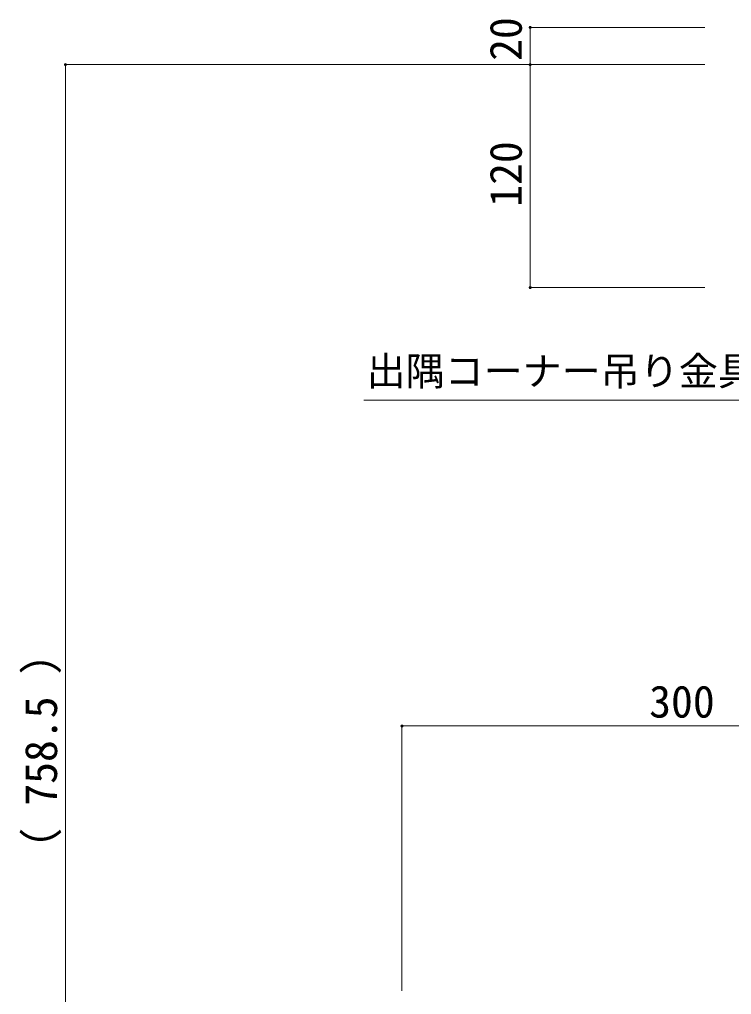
# Model space of a CAD drawing. Units: millimetres, scale not verified, with parts at other scales. Extents: x -4000 to 4000, y -2770 to 2770.
# Drawn here: x -727 to 40, y -581 to 469 of the extents above; entities that cross this region are included whole.
import ezdxf
from ezdxf.enums import TextEntityAlignment as Align

# ---------------------------------------------------------------- set-up
doc = ezdxf.new("R2010")
doc.units = ezdxf.units.MM
doc.header["$LTSCALE"] = 20
for name, color, linetype, lineweight in [('0-E_1-7', 7, 'Continuous', 9), ('0-F_1-8', 3, 'Continuous', 9), ('2-0_2-7', 7, 'Continuous', 9), ('2-1_2-8', 3, 'Continuous', 9)]:
    doc.layers.add(name, color=color, linetype=linetype, lineweight=lineweight)
doc.styles.add('ＭＳ ゴシック', font='')
doc.styles.get('ＭＳ ゴシック').set_extended_font_data('MS Gothic')

msp = doc.modelspace()

# ---------------------------------------------------------------- linework, layer by layer
at = {"layer": '2-0_2-7', "color": 3}
for p, q in [((-177.09, 460.1), (10.85, 460.1)), ((-177.09, 460.1), (-177.09, 420.1)), ((-677.22, 420.1), (-677.22, -1093.82)), ((-677.22, 420.1), (10.85, 420.1)), ((-177.09, 420.1), (10.85, 420.1)), ((-177.09, 420.1), (-177.09, 180.1)), ((-177.09, 180.1), (10.85, 180.1)), ((-315.08, -291.99), (-315.08, -577.29)), ((284.92, -291.99), (-315.08, -291.99))]:
    msp.add_line(p, q, dxfattribs=at)
at = {"layer": '2-0_2-7'}
for points in [[(-177.09, 460.1), (-178.69, 460.1), (-178.68, 460.2)], [(-177.09, 460.1), (-178.67, 459.89), (-178.69, 460.1)], [(-177.09, 460.1), (-178.68, 460.2), (-178.66, 460.39)], [(-177.09, 460.1), (-178.64, 459.7), (-178.67, 459.89)], [(-177.09, 460.1), (-178.66, 460.39), (-178.61, 460.59)], [(-177.09, 460.1), (-178.57, 459.51), (-178.64, 459.7)], [(-177.09, 460.1), (-178.61, 460.59), (-178.53, 460.78)], [(-177.09, 458.5), (-178.57, 459.51), (-177.09, 460.1)], [(-177.09, 458.5), (-178.49, 459.32), (-178.57, 459.51)], [(-177.09, 460.1), (-178.53, 460.78), (-178.44, 460.95)], [(-177.09, 458.5), (-178.38, 459.15), (-178.49, 459.32)], [(-177.09, 460.1), (-178.44, 460.95), (-178.32, 461.11)], [(-177.09, 458.5), (-178.25, 459), (-178.38, 459.15)], [(-177.09, 460.1), (-178.32, 461.11), (-178.18, 461.26)], [(-177.09, 458.5), (-178.11, 458.86), (-178.25, 459)], [(-177.09, 461.7), (-178.18, 461.26), (-178.03, 461.39)], [(-177.09, 460.1), (-178.18, 461.26), (-177.09, 461.7)], [(-177.09, 458.5), (-177.94, 458.74), (-178.11, 458.86)], [(-177.09, 461.7), (-178.03, 461.39), (-177.29, 461.68)], [(-177.29, 461.68), (-178.03, 461.39), (-177.86, 461.5)], [(-177.09, 458.5), (-177.77, 458.65), (-177.94, 458.74)], [(-177.29, 461.68), (-177.86, 461.5), (-177.48, 461.64)], [(-177.48, 461.64), (-177.86, 461.5), (-177.68, 461.58)], [(-177.09, 458.5), (-177.58, 458.57), (-177.77, 458.65)], [(-177.09, 458.5), (-177.39, 458.52), (-177.58, 458.57)], [(-177.09, 458.5), (-177.19, 458.5), (-177.39, 458.52)], [(-176.99, 461.69), (-177.09, 460.1), (-177.09, 461.7)], [(-176.79, 461.67), (-177.09, 460.1), (-176.99, 461.69)], [(-176.59, 461.62), (-177.09, 460.1), (-176.79, 461.67)], [(-176.4, 461.54), (-177.09, 460.1), (-176.59, 461.62)], [(-176.23, 461.45), (-177.09, 460.1), (-176.4, 461.54)], [(-176.07, 461.33), (-177.09, 460.1), (-176.23, 461.45)], [(-175.92, 461.19), (-177.09, 460.1), (-176.07, 461.33)], [(-175.79, 461.04), (-177.09, 460.1), (-175.92, 461.19)], [(-175.68, 460.87), (-177.09, 460.1), (-175.79, 461.04)], [(-175.6, 460.68), (-177.09, 460.1), (-175.68, 460.87)], [(-175.54, 460.49), (-177.09, 460.1), (-175.6, 460.68)], [(-175.54, 460.49), (-175.49, 460.1), (-177.09, 460.1)], [(-175.49, 460.1), (-177.09, 458.5), (-177.09, 460.1)], [(-175.49, 459.99), (-177.09, 458.5), (-175.49, 460.1)], [(-175.51, 459.8), (-177.09, 458.5), (-175.49, 459.99)], [(-175.56, 459.6), (-177.09, 458.5), (-175.51, 459.8)], [(-175.64, 459.41), (-177.09, 458.5), (-175.56, 459.6)], [(-175.74, 459.24), (-177.09, 458.5), (-175.64, 459.41)], [(-175.85, 459.08), (-177.09, 458.5), (-175.74, 459.24)], [(-175.99, 458.93), (-177.09, 458.5), (-175.85, 459.08)], [(-176.15, 458.8), (-177.09, 458.5), (-175.99, 458.93)], [(-176.15, 458.8), (-176.89, 458.51), (-177.09, 458.5)], [(-176.32, 458.69), (-176.89, 458.51), (-176.15, 458.8)], [(-176.32, 458.69), (-176.69, 458.55), (-176.89, 458.51)], [(-176.5, 458.61), (-176.69, 458.55), (-176.32, 458.69)], [(-175.5, 460.3), (-175.49, 460.1), (-175.54, 460.49)], [(-677.8, 421.58), (-678.82, 420.1), (-677.99, 421.5)], [(-677.8, 421.58), (-677.22, 420.1), (-678.82, 420.1)], [(-677.99, 421.5), (-678.82, 420.1), (-678.81, 420.2)], [(-677.22, 420.1), (-678.8, 419.89), (-678.82, 420.1)], [(-677.99, 421.5), (-678.81, 420.2), (-678.16, 421.39)], [(-678.16, 421.39), (-678.81, 420.2), (-678.79, 420.39)], [(-677.22, 420.1), (-678.77, 419.7), (-678.8, 419.89)], [(-678.16, 421.39), (-678.79, 420.39), (-678.31, 421.26)], [(-678.31, 421.26), (-678.79, 420.39), (-678.74, 420.59)], [(-677.22, 420.1), (-678.7, 419.51), (-678.77, 419.7)], [(-678.31, 421.26), (-678.74, 420.59), (-678.45, 421.11)], [(-678.45, 421.11), (-678.74, 420.59), (-678.66, 420.78)], [(-677.22, 420.1), (-678.62, 419.32), (-678.7, 419.51)], [(-678.45, 421.11), (-678.66, 420.78), (-678.57, 420.95)], [(-677.22, 420.1), (-678.51, 419.15), (-678.62, 419.32)], [(-677.22, 420.1), (-678.38, 419), (-678.51, 419.15)], [(-677.22, 420.1), (-678.24, 418.86), (-678.38, 419)], [(-677.22, 420.1), (-678.07, 418.74), (-678.24, 418.86)], [(-677.22, 420.1), (-677.9, 418.65), (-678.07, 418.74)], [(-677.22, 418.5), (-677.9, 418.65), (-677.22, 420.1)], [(-677.61, 421.64), (-677.22, 420.1), (-677.8, 421.58)], [(-677.42, 421.68), (-677.22, 420.1), (-677.61, 421.64)], [(-677.22, 421.7), (-677.22, 420.1), (-677.42, 421.68)], [(-677.12, 421.69), (-677.22, 420.1), (-677.22, 421.7)], [(-676.92, 421.67), (-677.22, 420.1), (-677.12, 421.69)], [(-676.72, 421.62), (-677.22, 420.1), (-676.92, 421.67)], [(-676.53, 421.54), (-677.22, 420.1), (-676.72, 421.62)], [(-676.36, 421.45), (-677.22, 420.1), (-676.53, 421.54)], [(-676.36, 421.45), (-675.62, 420.1), (-677.22, 420.1)], [(-675.62, 420.1), (-677.22, 418.5), (-677.22, 420.1)], [(-675.62, 420.1), (-677.02, 418.51), (-677.22, 418.5)], [(-675.62, 420.1), (-676.82, 418.55), (-677.02, 418.51)], [(-675.62, 420.1), (-676.63, 418.61), (-676.82, 418.55)], [(-675.62, 420.1), (-676.44, 418.69), (-676.63, 418.61)], [(-675.62, 419.99), (-676.44, 418.69), (-675.62, 420.1)], [(-675.62, 419.99), (-676.28, 418.8), (-676.44, 418.69)], [(-676.2, 421.33), (-675.62, 420.1), (-676.36, 421.45)], [(-675.64, 419.8), (-676.28, 418.8), (-675.62, 419.99)], [(-676.05, 421.19), (-675.62, 420.1), (-676.2, 421.33)], [(-675.92, 421.04), (-675.62, 420.1), (-676.05, 421.19)], [(-675.81, 420.87), (-675.62, 420.1), (-675.92, 421.04)], [(-675.73, 420.68), (-675.62, 420.1), (-675.81, 420.87)], [(-675.67, 420.49), (-675.62, 420.1), (-675.73, 420.68)], [(-675.63, 420.3), (-675.62, 420.1), (-675.67, 420.49)], [(-177.09, 420.1), (-178.69, 420.1), (-178.68, 420.2)], [(-177.09, 420.1), (-178.67, 419.89), (-178.69, 420.1)], [(-177.09, 420.1), (-178.68, 420.2), (-178.66, 420.39)], [(-177.09, 420.1), (-178.64, 419.7), (-178.67, 419.89)], [(-177.09, 420.1), (-178.66, 420.39), (-178.61, 420.59)], [(-177.09, 420.1), (-178.57, 419.51), (-178.64, 419.7)], [(-177.09, 420.1), (-178.61, 420.59), (-178.53, 420.78)], [(-177.09, 420.1), (-178.49, 419.32), (-178.57, 419.51)], [(-177.09, 420.1), (-178.53, 420.78), (-178.44, 420.95)], [(-177.09, 418.5), (-178.49, 419.32), (-177.09, 420.1)], [(-177.09, 420.1), (-178.44, 420.95), (-178.32, 421.11)], [(-177.09, 421.7), (-178.32, 421.11), (-178.18, 421.26)], [(-177.09, 420.1), (-178.32, 421.11), (-177.09, 421.7)], [(-177.09, 421.7), (-178.18, 421.26), (-177.29, 421.68)], [(-177.29, 421.68), (-178.18, 421.26), (-178.03, 421.39)], [(-177.29, 421.68), (-178.03, 421.39), (-177.48, 421.64)], [(-177.48, 421.64), (-178.03, 421.39), (-177.86, 421.5)], [(-177.48, 421.64), (-177.86, 421.5), (-177.68, 421.58)], [(-176.99, 421.69), (-177.09, 420.1), (-177.09, 421.7)], [(-176.79, 421.67), (-177.09, 420.1), (-176.99, 421.69)], [(-176.59, 421.62), (-177.09, 420.1), (-176.79, 421.67)], [(-176.4, 421.54), (-177.09, 420.1), (-176.59, 421.62)], [(-176.23, 421.45), (-177.09, 420.1), (-176.4, 421.54)], [(-176.07, 421.33), (-177.09, 420.1), (-176.23, 421.45)], [(-175.92, 421.19), (-177.09, 420.1), (-176.07, 421.33)], [(-175.79, 421.04), (-177.09, 420.1), (-175.92, 421.19)], [(-175.68, 420.87), (-177.09, 420.1), (-175.79, 421.04)], [(-175.6, 420.68), (-177.09, 420.1), (-175.68, 420.87)], [(-175.6, 420.68), (-175.49, 420.1), (-177.09, 420.1)], [(-175.49, 420.1), (-177.09, 418.5), (-177.09, 420.1)], [(-175.49, 419.99), (-177.09, 418.5), (-175.49, 420.1)], [(-175.51, 419.8), (-177.09, 418.5), (-175.49, 419.99)], [(-175.54, 420.49), (-175.49, 420.1), (-175.6, 420.68)], [(-175.5, 420.3), (-175.49, 420.1), (-175.54, 420.49)], [(-677.22, 418.5), (-677.71, 418.57), (-677.9, 418.65)], [(-677.22, 418.5), (-677.52, 418.52), (-677.71, 418.57)], [(-677.22, 418.5), (-677.32, 418.5), (-677.52, 418.52)], [(-675.64, 419.8), (-676.12, 418.93), (-676.28, 418.8)], [(-675.69, 419.6), (-676.12, 418.93), (-675.64, 419.8)], [(-675.69, 419.6), (-675.98, 419.08), (-676.12, 418.93)], [(-675.77, 419.41), (-675.98, 419.08), (-675.69, 419.6)], [(-675.77, 419.41), (-675.86, 419.24), (-675.98, 419.08)], [(-177.09, 418.5), (-178.38, 419.15), (-178.49, 419.32)], [(-177.09, 418.5), (-178.25, 419), (-178.38, 419.15)], [(-177.09, 418.5), (-178.11, 418.86), (-178.25, 419)], [(-177.09, 418.5), (-177.94, 418.74), (-178.11, 418.86)], [(-177.09, 418.5), (-177.77, 418.65), (-177.94, 418.74)], [(-177.09, 418.5), (-177.58, 418.57), (-177.77, 418.65)], [(-177.09, 418.5), (-177.39, 418.52), (-177.58, 418.57)], [(-177.09, 418.5), (-177.19, 418.5), (-177.39, 418.52)], [(-175.56, 419.6), (-177.09, 418.5), (-175.51, 419.8)], [(-175.64, 419.41), (-177.09, 418.5), (-175.56, 419.6)], [(-175.74, 419.24), (-177.09, 418.5), (-175.64, 419.41)], [(-175.85, 419.08), (-177.09, 418.5), (-175.74, 419.24)], [(-175.99, 418.93), (-177.09, 418.5), (-175.85, 419.08)], [(-175.99, 418.93), (-176.89, 418.51), (-177.09, 418.5)], [(-176.15, 418.8), (-176.89, 418.51), (-175.99, 418.93)], [(-176.15, 418.8), (-176.69, 418.55), (-176.89, 418.51)], [(-176.32, 418.69), (-176.69, 418.55), (-176.15, 418.8)], [(-176.32, 418.69), (-176.5, 418.61), (-176.69, 418.55)], [(-177.09, 181.7), (-178.69, 180.1), (-178.68, 180.2)], [(-177.09, 180.1), (-178.69, 180.1), (-177.09, 181.7)], [(-177.09, 180.1), (-178.67, 179.89), (-178.69, 180.1)], [(-177.09, 181.7), (-178.68, 180.2), (-177.29, 181.68)], [(-177.29, 181.68), (-178.68, 180.2), (-178.66, 180.39)], [(-177.09, 180.1), (-178.64, 179.7), (-178.67, 179.89)], [(-177.29, 181.68), (-178.66, 180.39), (-177.48, 181.64)], [(-177.48, 181.64), (-178.66, 180.39), (-178.61, 180.59)], [(-177.09, 180.1), (-178.57, 179.51), (-178.64, 179.7)], [(-177.48, 181.64), (-178.61, 180.59), (-177.68, 181.58)], [(-177.68, 181.58), (-178.61, 180.59), (-178.53, 180.78)], [(-177.09, 180.1), (-178.49, 179.32), (-178.57, 179.51)], [(-177.68, 181.58), (-178.53, 180.78), (-177.86, 181.5)], [(-177.86, 181.5), (-178.53, 180.78), (-178.44, 180.95)], [(-177.09, 180.1), (-178.38, 179.15), (-178.49, 179.32)], [(-177.86, 181.5), (-178.44, 180.95), (-178.03, 181.39)], [(-178.03, 181.39), (-178.44, 180.95), (-178.32, 181.11)], [(-177.09, 180.1), (-178.25, 179), (-178.38, 179.15)], [(-178.03, 181.39), (-178.32, 181.11), (-178.18, 181.26)], [(-177.09, 180.1), (-178.11, 178.86), (-178.25, 179)], [(-177.09, 178.5), (-178.11, 178.86), (-177.09, 180.1)], [(-177.09, 178.5), (-177.94, 178.74), (-178.11, 178.86)], [(-177.09, 178.5), (-177.77, 178.65), (-177.94, 178.74)], [(-177.09, 178.5), (-177.58, 178.57), (-177.77, 178.65)], [(-177.09, 178.5), (-177.39, 178.52), (-177.58, 178.57)], [(-177.09, 178.5), (-177.19, 178.5), (-177.39, 178.52)], [(-176.99, 181.69), (-177.09, 180.1), (-177.09, 181.7)], [(-176.79, 181.67), (-177.09, 180.1), (-176.99, 181.69)], [(-176.59, 181.62), (-177.09, 180.1), (-176.79, 181.67)], [(-176.4, 181.54), (-177.09, 180.1), (-176.59, 181.62)], [(-176.23, 181.45), (-177.09, 180.1), (-176.4, 181.54)], [(-176.07, 181.33), (-177.09, 180.1), (-176.23, 181.45)], [(-175.92, 181.19), (-177.09, 180.1), (-176.07, 181.33)], [(-175.92, 181.19), (-175.49, 180.1), (-177.09, 180.1)], [(-175.49, 180.1), (-177.09, 178.5), (-177.09, 180.1)], [(-175.49, 179.99), (-177.09, 178.5), (-175.49, 180.1)], [(-175.49, 179.99), (-176.89, 178.51), (-177.09, 178.5)], [(-175.51, 179.8), (-176.89, 178.51), (-175.49, 179.99)], [(-175.51, 179.8), (-176.69, 178.55), (-176.89, 178.51)], [(-175.56, 179.6), (-176.69, 178.55), (-175.51, 179.8)], [(-175.56, 179.6), (-176.5, 178.61), (-176.69, 178.55)], [(-175.64, 179.41), (-176.5, 178.61), (-175.56, 179.6)], [(-175.64, 179.41), (-176.32, 178.69), (-176.5, 178.61)], [(-175.74, 179.24), (-176.32, 178.69), (-175.64, 179.41)], [(-175.74, 179.24), (-176.15, 178.8), (-176.32, 178.69)], [(-175.85, 179.08), (-176.15, 178.8), (-175.74, 179.24)], [(-175.85, 179.08), (-175.99, 178.93), (-176.15, 178.8)], [(-175.79, 181.04), (-175.49, 180.1), (-175.92, 181.19)], [(-175.68, 180.87), (-175.49, 180.1), (-175.79, 181.04)], [(-175.6, 180.68), (-175.49, 180.1), (-175.68, 180.87)], [(-175.54, 180.49), (-175.49, 180.1), (-175.6, 180.68)], [(-175.5, 180.3), (-175.49, 180.1), (-175.54, 180.49)], [(-316.67, -291.89), (-315.08, -291.99), (-316.68, -291.99)], [(-316.68, -291.99), (-315.38, -293.56), (-316.67, -292.19)], [(-316.68, -291.99), (-315.18, -293.58), (-315.38, -293.56)], [(-315.08, -291.99), (-315.18, -293.58), (-316.68, -291.99)], [(-316.65, -291.69), (-315.08, -291.99), (-316.67, -291.89)], [(-316.67, -292.19), (-315.57, -293.51), (-316.63, -292.38)], [(-316.67, -292.19), (-315.38, -293.56), (-315.57, -293.51)], [(-316.6, -291.49), (-315.08, -291.99), (-316.65, -291.69)], [(-316.63, -292.38), (-315.76, -293.43), (-316.57, -292.58)], [(-316.63, -292.38), (-315.57, -293.51), (-315.76, -293.43)], [(-316.53, -291.3), (-315.08, -291.99), (-316.6, -291.49)], [(-316.57, -292.58), (-315.94, -293.34), (-316.48, -292.76)], [(-316.57, -292.58), (-315.76, -293.43), (-315.94, -293.34)], [(-316.43, -291.13), (-315.08, -291.99), (-316.53, -291.3)], [(-316.48, -292.76), (-316.1, -293.22), (-316.37, -292.93)], [(-316.48, -292.76), (-315.94, -293.34), (-316.1, -293.22)], [(-316.31, -290.97), (-315.08, -291.99), (-316.43, -291.13)], [(-316.37, -292.93), (-316.1, -293.22), (-316.24, -293.08)], [(-316.17, -290.82), (-315.08, -291.99), (-316.31, -290.97)], [(-316.02, -290.69), (-315.08, -291.99), (-316.17, -290.82)], [(-316.02, -290.69), (-315.08, -290.39), (-315.08, -291.99)], [(-315.85, -290.58), (-315.08, -290.39), (-316.02, -290.69)], [(-315.67, -290.5), (-315.08, -290.39), (-315.85, -290.58)], [(-315.48, -290.44), (-315.08, -290.39), (-315.67, -290.5)], [(-315.28, -290.4), (-315.08, -290.39), (-315.48, -290.44)], [(-315.08, -291.99), (-315.08, -293.59), (-315.18, -293.58)], [(-315.08, -290.39), (-313.48, -291.99), (-315.08, -291.99)], [(-314.98, -290.39), (-313.48, -291.99), (-315.08, -290.39)], [(-315.08, -291.99), (-314.88, -293.57), (-315.08, -293.59)], [(-315.08, -291.99), (-314.68, -293.54), (-314.88, -293.57)], [(-315.08, -291.99), (-314.49, -293.47), (-314.68, -293.54)], [(-315.08, -291.99), (-314.31, -293.39), (-314.49, -293.47)], [(-315.08, -291.99), (-314.14, -293.28), (-314.31, -293.39)], [(-315.08, -291.99), (-313.98, -293.15), (-314.14, -293.28)], [(-313.48, -291.99), (-313.98, -293.15), (-315.08, -291.99)], [(-314.78, -290.41), (-313.48, -291.99), (-314.98, -290.39)], [(-314.78, -290.41), (-313.49, -291.79), (-313.48, -291.99)], [(-314.58, -290.46), (-313.49, -291.79), (-314.78, -290.41)], [(-314.58, -290.46), (-313.53, -291.59), (-313.49, -291.79)], [(-314.4, -290.54), (-313.53, -291.59), (-314.58, -290.46)], [(-314.4, -290.54), (-313.59, -291.4), (-313.53, -291.59)], [(-314.22, -290.64), (-313.59, -291.4), (-314.4, -290.54)], [(-314.22, -290.64), (-313.68, -291.22), (-313.59, -291.4)], [(-314.06, -290.75), (-313.68, -291.22), (-314.22, -290.64)], [(-314.06, -290.75), (-313.78, -291.05), (-313.68, -291.22)], [(-313.91, -290.89), (-313.78, -291.05), (-314.06, -290.75)], [(-313.48, -291.99), (-313.84, -293.01), (-313.98, -293.15)], [(-313.48, -291.99), (-313.73, -292.84), (-313.84, -293.01)], [(-313.48, -291.99), (-313.63, -292.67), (-313.73, -292.84)], [(-313.48, -291.99), (-313.56, -292.48), (-313.63, -292.67)], [(-313.48, -291.99), (-313.51, -292.29), (-313.56, -292.48)], [(-313.48, -291.99), (-313.48, -292.09), (-313.51, -292.29)]]:
    msp.add_solid(points, dxfattribs=at)
at = {"layer": '2-1_2-8'}
msp.add_line((76.55, 58.9), (-356.07, 58.9), dxfattribs=at)

# ---------------------------------------------------------------- texts
at = {"layer": '0-E_1-7', "color": 4, "style": 'ＭＳ ゴシック'}
for s, p in [('20', (-175.74, 424.1)), ('120', (-175.74, 266.97)), ('（ 758.5 ）', (-675.87, -448.59))]:
    msp.add_text(s, height=34.6, rotation=90, dxfattribs=at).set_placement(p, align=Align.BOTTOM_LEFT)
msp.add_text('300', height=34.6, dxfattribs=at).set_placement((-49.08, -293.34), align=Align.BOTTOM_LEFT)
at = {"layer": '0-F_1-8', "color": 4, "style": 'ＭＳ ゴシック'}
msp.add_text('出隅コーナー吊り金具', height=30.79, dxfattribs=at).set_placement((-353.12, 65.49), align=Align.BOTTOM_LEFT)

doc.saveas('drawing.dxf')
